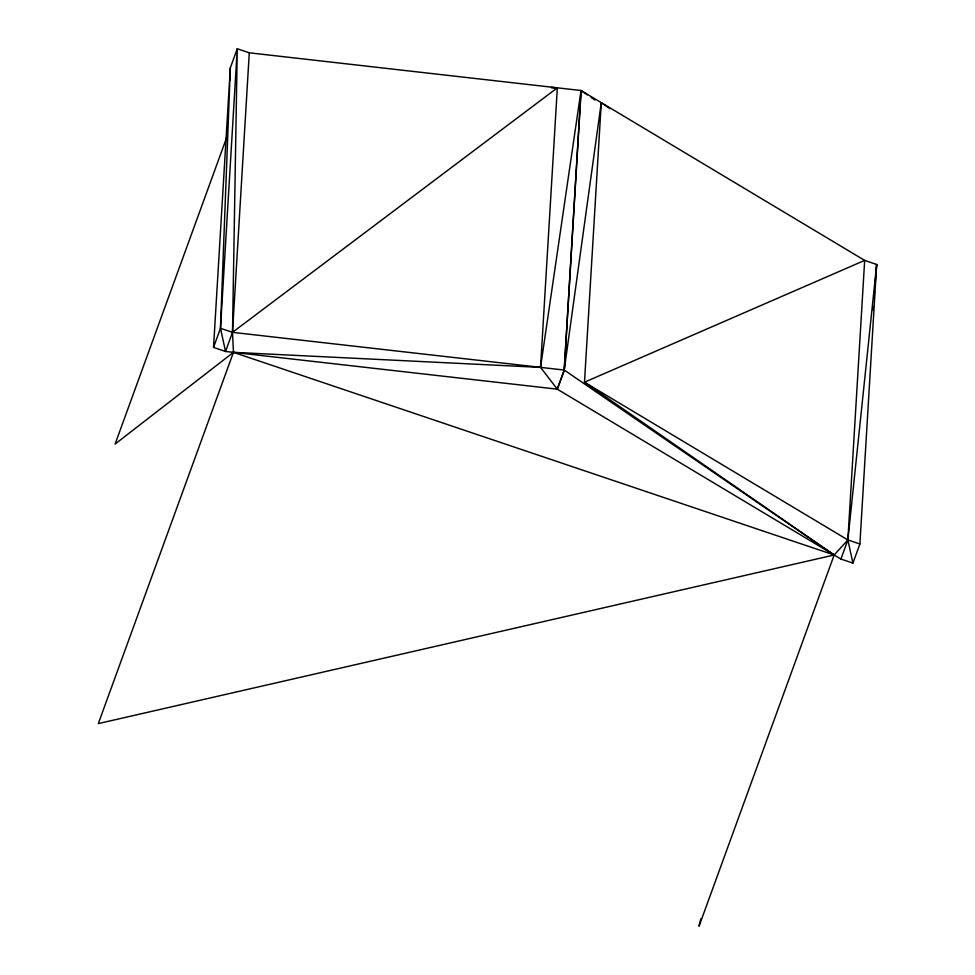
<?xml version="1.0" encoding="UTF-8"?>
<svg xmlns="http://www.w3.org/2000/svg" width="975" height="975" viewBox="0 0 975 975"><rect width="100%" height="100%" fill="white"/><g stroke="black" fill="none" stroke-linecap="round" stroke-linejoin="round"><path stroke-width="1.46" d="M230.112 79.987L230.319 67.86L237.266 48.75L249.283 52.808L581.027 90.517L864.667 260.398L876.683 264.457L859.889 543.989L852.93 563.099L840.925 559.053L557.286 389.171L540.54 367.38L557.334 87.835L551.277 87.531M876.074 272.037L876.683 264.457L847.872 539.943L834.161 554.994L98.317 723.596L233.452 352.341L232.501 332.341L237.266 48.75L220.484 328.295L225.542 351.451L557.286 389.171L564.342 370.134L834.161 554.994L699.038 926.25L700.769 918.84M213.525 347.393L220.484 328.295L230.319 67.86L213.525 347.393L225.542 351.451L232.501 332.341L249.283 52.808M557.286 389.171L564.232 370.061L581.137 90.59L587.413 94.892M220.484 328.295L232.501 332.341L564.232 370.061L581.027 90.517L540.54 367.38L233.452 352.341L115.111 444.052L226.846 137.061M610.009 108.713L601.27 102.667L584.488 382.2L834.161 554.994L233.452 352.341M852.93 563.099L847.872 539.943L864.667 260.398L584.488 382.2L847.872 539.943L859.889 543.989M873.064 309.928L873.307 306.906M874.148 296.29L874.514 291.744M875.111 284.164L875.83 275.072M564.232 370.061L601.27 102.667M840.925 559.053L847.872 539.943M232.501 332.341L557.334 87.835L551.253 87.543M591.179 97.476L594.945 100.047"/></g></svg>
